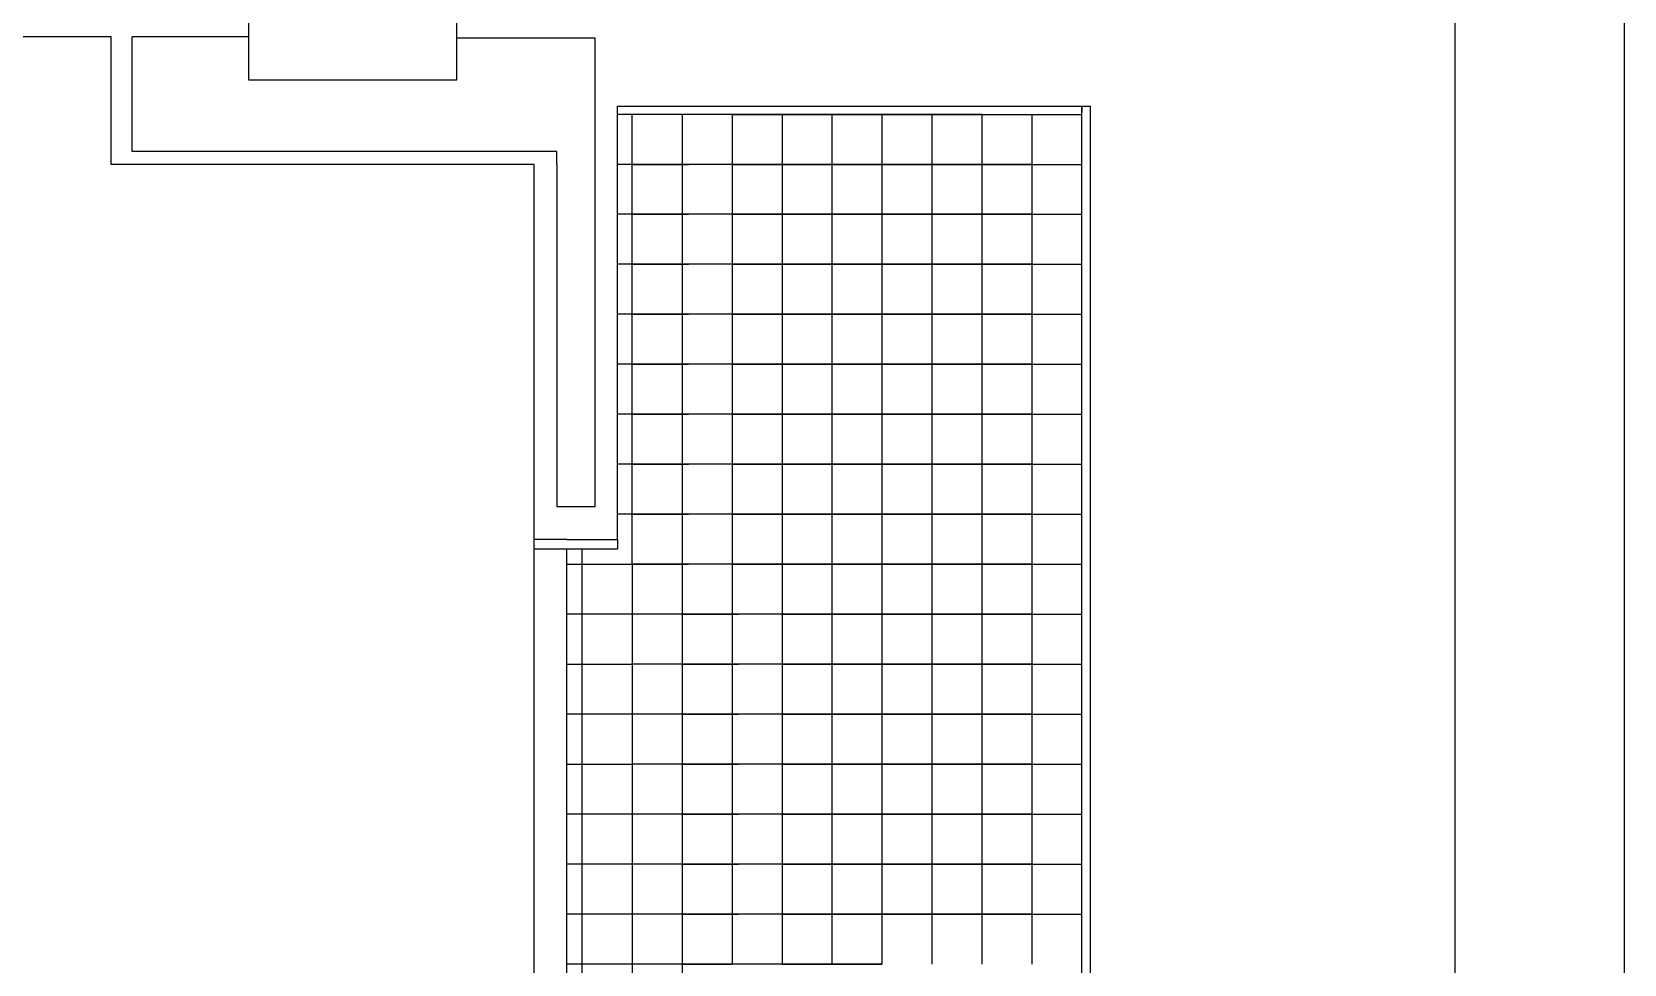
# Model space of a CAD drawing. Header units: millimetres. Extents: x 2377 to 4712, y -254 to 3188.
# Drawn here: x 2708.3 to 2797.3, y 1872.3 to 1924.4 of the extents above; entities that cross this region are included whole.
import ezdxf

# ---------------------------------------------------------------- set-up
doc = ezdxf.new("R2010")
doc.units = ezdxf.units.MM

msp = doc.modelspace()

# ---------------------------------------------------------------- linework, layer by layer
at = {"transparency": 33554687}
for p, q in [((2797.315, 1974.708), (2797.315, 1677.708)), ((2787.855, 1697.708), (2787.855, 1959.708)), ((2720.376, 1931.074), (2720.376, 1921.754)), ((2732.027, 1924.084), (2732.027, 1931.074)), ((2712.693, 1924.167), (2679.541, 1924.167)), ((2712.693, 1917.025), (2712.693, 1924.167)), ((2713.853, 1917.758), (2713.853, 1924.167)), ((2720.376, 1924.167), (2713.853, 1924.167)), ((2739.758, 1924.084), (2732.027, 1924.084)), ((2732.027, 1921.754), (2732.027, 1924.084)), ((2739.758, 1897.891), (2739.758, 1924.084)), ((2720.376, 1921.754), (2732.027, 1921.754)), ((2741, 1920.297), (2766.987, 1920.297)), ((2741, 1896.054), (2741, 1920.297)), ((2766.987, 1726.893), (2766.987, 1920.297)), ((2766.987, 1920.297), (2767.471, 1920.297)), ((2766.987, 1920.297), (2766.987, 1919.961)), ((2767.471, 1726.893), (2767.471, 1920.297)), ((2747.414, 1919.831), (2741, 1919.831)), ((2741.821, 1917.035), (2741.821, 1919.831)), ((2744.617, 1919.831), (2744.617, 1917.035)), ((2750.21, 1919.831), (2747.414, 1919.831)), ((2747.414, 1919.831), (2747.414, 1917.035)), ((2747.414, 1919.831), (2750.21, 1919.831)), ((2753.006, 1919.831), (2750.21, 1919.831)), ((2750.21, 1919.831), (2750.21, 1917.035)), ((2750.21, 1919.831), (2753.006, 1919.831)), ((2755.802, 1919.831), (2753.006, 1919.831)), ((2753.006, 1919.831), (2753.006, 1917.035)), ((2753.006, 1919.831), (2755.802, 1919.831)), ((2758.599, 1919.831), (2755.802, 1919.831)), ((2755.802, 1919.831), (2755.802, 1917.035)), ((2755.802, 1919.831), (2758.599, 1919.831)), ((2761.395, 1919.831), (2758.599, 1919.831)), ((2758.599, 1919.831), (2758.599, 1917.035)), ((2758.599, 1919.831), (2766.987, 1919.831)), ((2761.395, 1919.831), (2761.395, 1917.035)), ((2764.191, 1919.831), (2764.191, 1914.239)), ((2737.623, 1917.758), (2713.853, 1917.758)), ((2737.623, 1917.025), (2737.623, 1917.758)), ((2736.34, 1917.025), (2712.693, 1917.025)), ((2736.34, 1896.054), (2736.34, 1917.025)), ((2737.623, 1917.025), (2737.623, 1897.891)), ((2747.414, 1917.035), (2741, 1917.035)), ((2741.821, 1914.239), (2741.821, 1917.035)), ((2750.21, 1917.035), (2741.821, 1917.035)), ((2744.617, 1917.035), (2741.821, 1917.035)), ((2741.821, 1917.035), (2744.617, 1917.035)), ((2744.617, 1917.035), (2744.617, 1914.239)), ((2744.617, 1917.035), (2744.974, 1917.035)), ((2747.414, 1917.035), (2744.617, 1917.035)), ((2750.21, 1917.035), (2747.414, 1917.035)), ((2747.414, 1917.035), (2747.414, 1914.239)), ((2747.414, 1917.035), (2750.21, 1917.035)), ((2747.414, 1917.035), (2747.77, 1917.035)), ((2750.21, 1917.035), (2747.414, 1917.035)), ((2747.414, 1917.035), (2750.21, 1917.035)), ((2750.21, 1917.035), (2747.414, 1917.035)), ((2747.414, 1917.035), (2750.21, 1917.035)), ((2753.006, 1917.035), (2750.21, 1917.035)), ((2750.21, 1917.035), (2750.21, 1914.239)), ((2750.21, 1917.035), (2753.006, 1917.035)), ((2753.006, 1917.035), (2750.21, 1917.035)), ((2750.21, 1917.035), (2753.006, 1917.035)), ((2753.006, 1917.035), (2750.21, 1917.035)), ((2750.21, 1917.035), (2753.006, 1917.035)), ((2753.006, 1917.035), (2750.21, 1917.035)), ((2750.21, 1917.035), (2753.006, 1917.035)), ((2755.802, 1917.035), (2753.006, 1917.035)), ((2753.006, 1917.035), (2753.006, 1914.239)), ((2753.006, 1917.035), (2755.802, 1917.035)), ((2755.802, 1917.035), (2753.006, 1917.035)), ((2753.006, 1917.035), (2755.802, 1917.035)), ((2755.802, 1917.035), (2753.006, 1917.035)), ((2753.006, 1917.035), (2755.802, 1917.035)), ((2755.802, 1917.035), (2753.006, 1917.035)), ((2753.006, 1917.035), (2755.802, 1917.035)), ((2758.599, 1917.035), (2755.802, 1917.035)), ((2755.802, 1917.035), (2755.802, 1914.239)), ((2755.802, 1917.035), (2758.599, 1917.035)), ((2758.599, 1917.035), (2755.802, 1917.035)), ((2755.802, 1917.035), (2758.599, 1917.035)), ((2758.599, 1917.035), (2755.802, 1917.035)), ((2755.802, 1917.035), (2758.599, 1917.035)), ((2758.599, 1917.035), (2755.802, 1917.035)), ((2755.802, 1917.035), (2758.599, 1917.035)), ((2761.395, 1917.035), (2758.599, 1917.035)), ((2758.599, 1917.035), (2758.599, 1914.239)), ((2758.599, 1917.035), (2766.987, 1917.035)), ((2761.395, 1917.035), (2758.599, 1917.035)), ((2758.599, 1917.035), (2761.395, 1917.035)), ((2761.395, 1917.035), (2758.599, 1917.035)), ((2758.599, 1917.035), (2764.191, 1917.035)), ((2761.395, 1917.035), (2758.599, 1917.035)), ((2758.599, 1917.035), (2764.191, 1917.035)), ((2761.395, 1917.035), (2761.395, 1914.239)), ((2764.191, 1917.035), (2761.395, 1917.035)), ((2761.395, 1917.035), (2766.987, 1917.035)), ((2764.191, 1917.035), (2764.191, 1911.443)), ((2747.414, 1914.239), (2741, 1914.239)), ((2741.821, 1911.443), (2741.821, 1914.239)), ((2750.21, 1914.239), (2741.821, 1914.239)), ((2744.617, 1914.239), (2741.821, 1914.239)), ((2741.821, 1914.239), (2744.617, 1914.239)), ((2744.617, 1914.239), (2744.617, 1911.443)), ((2744.617, 1914.239), (2744.974, 1914.239)), ((2747.414, 1914.239), (2744.617, 1914.239)), ((2750.21, 1914.239), (2747.414, 1914.239)), ((2747.414, 1914.239), (2747.414, 1911.443)), ((2747.414, 1914.239), (2750.21, 1914.239)), ((2747.414, 1914.239), (2747.77, 1914.239)), ((2750.21, 1914.239), (2747.414, 1914.239)), ((2747.414, 1914.239), (2750.21, 1914.239)), ((2750.21, 1914.239), (2747.414, 1914.239)), ((2747.414, 1914.239), (2750.21, 1914.239)), ((2753.006, 1914.239), (2750.21, 1914.239)), ((2750.21, 1914.239), (2750.21, 1911.443)), ((2750.21, 1914.239), (2753.006, 1914.239)), ((2753.006, 1914.239), (2750.21, 1914.239)), ((2750.21, 1914.239), (2753.006, 1914.239)), ((2753.006, 1914.239), (2750.21, 1914.239)), ((2750.21, 1914.239), (2753.006, 1914.239)), ((2753.006, 1914.239), (2750.21, 1914.239)), ((2750.21, 1914.239), (2753.006, 1914.239)), ((2755.802, 1914.239), (2753.006, 1914.239)), ((2753.006, 1914.239), (2753.006, 1911.443)), ((2753.006, 1914.239), (2755.802, 1914.239)), ((2755.802, 1914.239), (2753.006, 1914.239)), ((2753.006, 1914.239), (2755.802, 1914.239)), ((2755.802, 1914.239), (2753.006, 1914.239)), ((2753.006, 1914.239), (2755.802, 1914.239)), ((2755.802, 1914.239), (2753.006, 1914.239)), ((2753.006, 1914.239), (2755.802, 1914.239)), ((2758.599, 1914.239), (2755.802, 1914.239)), ((2755.802, 1914.239), (2755.802, 1911.443)), ((2755.802, 1914.239), (2758.599, 1914.239)), ((2758.599, 1914.239), (2755.802, 1914.239)), ((2755.802, 1914.239), (2758.599, 1914.239)), ((2758.599, 1914.239), (2755.802, 1914.239)), ((2755.802, 1914.239), (2758.599, 1914.239)), ((2758.599, 1914.239), (2755.802, 1914.239)), ((2755.802, 1914.239), (2758.599, 1914.239)), ((2761.395, 1914.239), (2758.599, 1914.239)), ((2758.599, 1914.239), (2758.599, 1911.443)), ((2758.599, 1914.239), (2766.987, 1914.239)), ((2761.395, 1914.239), (2758.599, 1914.239)), ((2758.599, 1914.239), (2761.395, 1914.239)), ((2761.395, 1914.239), (2758.599, 1914.239)), ((2758.599, 1914.239), (2764.191, 1914.239)), ((2761.395, 1914.239), (2758.599, 1914.239)), ((2758.599, 1914.239), (2764.191, 1914.239)), ((2761.395, 1914.239), (2761.395, 1911.443)), ((2764.191, 1914.239), (2761.395, 1914.239)), ((2761.395, 1914.239), (2766.987, 1914.239)), ((2764.191, 1914.239), (2764.191, 1908.647)), ((2747.414, 1911.443), (2741, 1911.443)), ((2741.821, 1908.647), (2741.821, 1911.443)), ((2750.21, 1911.443), (2741.821, 1911.443)), ((2744.617, 1911.443), (2741.821, 1911.443)), ((2741.821, 1911.443), (2744.617, 1911.443)), ((2744.617, 1911.443), (2744.617, 1908.647)), ((2744.617, 1911.443), (2744.974, 1911.443)), ((2747.414, 1911.443), (2744.617, 1911.443)), ((2750.21, 1911.443), (2747.414, 1911.443)), ((2747.414, 1911.443), (2747.414, 1908.647)), ((2747.414, 1911.443), (2750.21, 1911.443)), ((2747.414, 1911.443), (2747.77, 1911.443)), ((2750.21, 1911.443), (2747.414, 1911.443)), ((2747.414, 1911.443), (2750.21, 1911.443)), ((2750.21, 1911.443), (2747.414, 1911.443)), ((2747.414, 1911.443), (2750.21, 1911.443)), ((2753.006, 1911.443), (2750.21, 1911.443)), ((2750.21, 1911.443), (2750.21, 1908.647)), ((2750.21, 1911.443), (2753.006, 1911.443)), ((2753.006, 1911.443), (2750.21, 1911.443)), ((2750.21, 1911.443), (2753.006, 1911.443)), ((2753.006, 1911.443), (2750.21, 1911.443)), ((2750.21, 1911.443), (2753.006, 1911.443)), ((2753.006, 1911.443), (2750.21, 1911.443)), ((2750.21, 1911.443), (2753.006, 1911.443)), ((2755.802, 1911.443), (2753.006, 1911.443)), ((2753.006, 1911.443), (2753.006, 1908.647)), ((2753.006, 1911.443), (2755.802, 1911.443)), ((2755.802, 1911.443), (2753.006, 1911.443)), ((2753.006, 1911.443), (2755.802, 1911.443)), ((2755.802, 1911.443), (2753.006, 1911.443)), ((2753.006, 1911.443), (2755.802, 1911.443)), ((2755.802, 1911.443), (2753.006, 1911.443)), ((2753.006, 1911.443), (2755.802, 1911.443)), ((2758.599, 1911.443), (2755.802, 1911.443)), ((2755.802, 1911.443), (2755.802, 1908.647)), ((2755.802, 1911.443), (2758.599, 1911.443)), ((2758.599, 1911.443), (2755.802, 1911.443)), ((2755.802, 1911.443), (2758.599, 1911.443)), ((2758.599, 1911.443), (2755.802, 1911.443)), ((2755.802, 1911.443), (2758.599, 1911.443)), ((2758.599, 1911.443), (2755.802, 1911.443)), ((2755.802, 1911.443), (2758.599, 1911.443)), ((2761.395, 1911.443), (2758.599, 1911.443)), ((2758.599, 1911.443), (2758.599, 1908.647)), ((2758.599, 1911.443), (2766.987, 1911.443)), ((2761.395, 1911.443), (2758.599, 1911.443)), ((2758.599, 1911.443), (2761.395, 1911.443)), ((2761.395, 1911.443), (2758.599, 1911.443)), ((2758.599, 1911.443), (2764.191, 1911.443)), ((2761.395, 1911.443), (2758.599, 1911.443)), ((2758.599, 1911.443), (2764.191, 1911.443)), ((2761.395, 1911.443), (2761.395, 1908.647)), ((2764.191, 1911.443), (2761.395, 1911.443)), ((2761.395, 1911.443), (2766.987, 1911.443)), ((2764.191, 1911.443), (2764.191, 1905.85)), ((2747.414, 1908.647), (2741, 1908.647)), ((2741.821, 1905.85), (2741.821, 1908.647)), ((2750.21, 1908.647), (2741.821, 1908.647)), ((2744.617, 1908.647), (2741.821, 1908.647)), ((2741.821, 1908.647), (2744.617, 1908.647)), ((2744.617, 1908.647), (2744.617, 1905.85)), ((2744.617, 1908.647), (2744.974, 1908.647)), ((2747.414, 1908.647), (2744.617, 1908.647)), ((2750.21, 1908.647), (2747.414, 1908.647)), ((2747.414, 1908.647), (2747.414, 1905.85)), ((2747.414, 1908.647), (2750.21, 1908.647)), ((2747.414, 1908.647), (2747.77, 1908.647)), ((2750.21, 1908.647), (2747.414, 1908.647)), ((2747.414, 1908.647), (2750.21, 1908.647)), ((2750.21, 1908.647), (2747.414, 1908.647)), ((2747.414, 1908.647), (2750.21, 1908.647)), ((2753.006, 1908.647), (2750.21, 1908.647)), ((2750.21, 1908.647), (2750.21, 1905.85)), ((2750.21, 1908.647), (2753.006, 1908.647)), ((2753.006, 1908.647), (2750.21, 1908.647)), ((2750.21, 1908.647), (2753.006, 1908.647)), ((2753.006, 1908.647), (2750.21, 1908.647)), ((2750.21, 1908.647), (2753.006, 1908.647)), ((2753.006, 1908.647), (2750.21, 1908.647)), ((2750.21, 1908.647), (2753.006, 1908.647)), ((2755.802, 1908.647), (2753.006, 1908.647)), ((2753.006, 1908.647), (2753.006, 1905.85)), ((2753.006, 1908.647), (2755.802, 1908.647)), ((2755.802, 1908.647), (2753.006, 1908.647)), ((2753.006, 1908.647), (2755.802, 1908.647)), ((2755.802, 1908.647), (2753.006, 1908.647)), ((2753.006, 1908.647), (2755.802, 1908.647)), ((2755.802, 1908.647), (2753.006, 1908.647)), ((2753.006, 1908.647), (2755.802, 1908.647)), ((2758.599, 1908.647), (2755.802, 1908.647)), ((2755.802, 1908.647), (2755.802, 1905.85)), ((2755.802, 1908.647), (2758.599, 1908.647)), ((2758.599, 1908.647), (2755.802, 1908.647)), ((2755.802, 1908.647), (2758.599, 1908.647)), ((2758.599, 1908.647), (2755.802, 1908.647)), ((2755.802, 1908.647), (2758.599, 1908.647)), ((2758.599, 1908.647), (2755.802, 1908.647)), ((2755.802, 1908.647), (2758.599, 1908.647)), ((2761.395, 1908.647), (2758.599, 1908.647)), ((2758.599, 1908.647), (2758.599, 1905.85)), ((2758.599, 1908.647), (2766.987, 1908.647)), ((2761.395, 1908.647), (2758.599, 1908.647)), ((2758.599, 1908.647), (2761.395, 1908.647)), ((2761.395, 1908.647), (2758.599, 1908.647)), ((2758.599, 1908.647), (2764.191, 1908.647)), ((2761.395, 1908.647), (2758.599, 1908.647)), ((2758.599, 1908.647), (2764.191, 1908.647)), ((2761.395, 1908.647), (2761.395, 1905.85)), ((2764.191, 1908.647), (2761.395, 1908.647)), ((2761.395, 1908.647), (2766.987, 1908.647)), ((2764.191, 1908.647), (2764.191, 1903.054)), ((2747.414, 1905.85), (2741, 1905.85)), ((2741.821, 1903.054), (2741.821, 1905.85)), ((2750.21, 1905.85), (2741.821, 1905.85)), ((2744.617, 1905.85), (2741.821, 1905.85)), ((2741.821, 1905.85), (2744.617, 1905.85)), ((2744.617, 1905.85), (2744.617, 1903.054)), ((2744.617, 1905.85), (2744.974, 1905.85)), ((2747.414, 1905.85), (2744.617, 1905.85)), ((2750.21, 1905.85), (2747.414, 1905.85)), ((2747.414, 1905.85), (2747.414, 1903.054)), ((2747.414, 1905.85), (2750.21, 1905.85)), ((2747.414, 1905.85), (2747.77, 1905.85)), ((2750.21, 1905.85), (2747.414, 1905.85)), ((2747.414, 1905.85), (2750.21, 1905.85)), ((2750.21, 1905.85), (2747.414, 1905.85)), ((2747.414, 1905.85), (2750.21, 1905.85)), ((2753.006, 1905.85), (2750.21, 1905.85)), ((2750.21, 1905.85), (2750.21, 1903.054)), ((2750.21, 1905.85), (2753.006, 1905.85)), ((2753.006, 1905.85), (2750.21, 1905.85)), ((2750.21, 1905.85), (2753.006, 1905.85)), ((2753.006, 1905.85), (2750.21, 1905.85)), ((2750.21, 1905.85), (2753.006, 1905.85)), ((2753.006, 1905.85), (2750.21, 1905.85)), ((2750.21, 1905.85), (2753.006, 1905.85)), ((2755.802, 1905.85), (2753.006, 1905.85)), ((2753.006, 1905.85), (2753.006, 1903.054)), ((2753.006, 1905.85), (2755.802, 1905.85)), ((2755.802, 1905.85), (2753.006, 1905.85)), ((2753.006, 1905.85), (2755.802, 1905.85)), ((2755.802, 1905.85), (2753.006, 1905.85)), ((2753.006, 1905.85), (2755.802, 1905.85)), ((2755.802, 1905.85), (2753.006, 1905.85)), ((2753.006, 1905.85), (2755.802, 1905.85)), ((2758.599, 1905.85), (2755.802, 1905.85)), ((2755.802, 1905.85), (2755.802, 1903.054)), ((2755.802, 1905.85), (2758.599, 1905.85)), ((2758.599, 1905.85), (2755.802, 1905.85)), ((2755.802, 1905.85), (2758.599, 1905.85)), ((2758.599, 1905.85), (2755.802, 1905.85)), ((2755.802, 1905.85), (2758.599, 1905.85)), ((2758.599, 1905.85), (2755.802, 1905.85)), ((2755.802, 1905.85), (2758.599, 1905.85)), ((2761.395, 1905.85), (2758.599, 1905.85)), ((2758.599, 1905.85), (2758.599, 1903.054)), ((2758.599, 1905.85), (2766.987, 1905.85)), ((2761.395, 1905.85), (2758.599, 1905.85)), ((2758.599, 1905.85), (2761.395, 1905.85)), ((2761.395, 1905.85), (2758.599, 1905.85)), ((2758.599, 1905.85), (2764.191, 1905.85)), ((2761.395, 1905.85), (2758.599, 1905.85)), ((2758.599, 1905.85), (2764.191, 1905.85)), ((2761.395, 1905.85), (2761.395, 1903.054)), ((2764.191, 1905.85), (2761.395, 1905.85)), ((2761.395, 1905.85), (2766.987, 1905.85)), ((2764.191, 1905.85), (2764.191, 1900.258)), ((2747.414, 1903.054), (2741, 1903.054)), ((2741.821, 1900.258), (2741.821, 1903.054)), ((2750.21, 1903.054), (2741.821, 1903.054)), ((2744.617, 1903.054), (2741.821, 1903.054)), ((2741.821, 1903.054), (2744.617, 1903.054)), ((2744.617, 1903.054), (2744.617, 1900.258)), ((2744.617, 1903.054), (2744.974, 1903.054)), ((2747.414, 1903.054), (2744.617, 1903.054)), ((2750.21, 1903.054), (2747.414, 1903.054)), ((2747.414, 1903.054), (2747.414, 1900.258)), ((2747.414, 1903.054), (2750.21, 1903.054)), ((2747.414, 1903.054), (2747.77, 1903.054)), ((2750.21, 1903.054), (2747.414, 1903.054)), ((2747.414, 1903.054), (2750.21, 1903.054)), ((2750.21, 1903.054), (2747.414, 1903.054)), ((2747.414, 1903.054), (2750.21, 1903.054)), ((2753.006, 1903.054), (2750.21, 1903.054)), ((2750.21, 1903.054), (2750.21, 1900.258)), ((2750.21, 1903.054), (2753.006, 1903.054)), ((2753.006, 1903.054), (2750.21, 1903.054)), ((2750.21, 1903.054), (2753.006, 1903.054)), ((2753.006, 1903.054), (2750.21, 1903.054)), ((2750.21, 1903.054), (2753.006, 1903.054)), ((2753.006, 1903.054), (2750.21, 1903.054)), ((2750.21, 1903.054), (2753.006, 1903.054)), ((2755.802, 1903.054), (2753.006, 1903.054)), ((2753.006, 1903.054), (2753.006, 1900.258)), ((2753.006, 1903.054), (2755.802, 1903.054)), ((2755.802, 1903.054), (2753.006, 1903.054)), ((2753.006, 1903.054), (2755.802, 1903.054)), ((2755.802, 1903.054), (2753.006, 1903.054)), ((2753.006, 1903.054), (2755.802, 1903.054)), ((2755.802, 1903.054), (2753.006, 1903.054)), ((2753.006, 1903.054), (2755.802, 1903.054)), ((2758.599, 1903.054), (2755.802, 1903.054)), ((2755.802, 1903.054), (2755.802, 1900.258)), ((2755.802, 1903.054), (2758.599, 1903.054)), ((2758.599, 1903.054), (2755.802, 1903.054)), ((2755.802, 1903.054), (2758.599, 1903.054)), ((2758.599, 1903.054), (2755.802, 1903.054)), ((2755.802, 1903.054), (2758.599, 1903.054)), ((2758.599, 1903.054), (2755.802, 1903.054)), ((2755.802, 1903.054), (2758.599, 1903.054)), ((2761.395, 1903.054), (2758.599, 1903.054)), ((2758.599, 1903.054), (2758.599, 1900.258)), ((2758.599, 1903.054), (2766.987, 1903.054)), ((2761.395, 1903.054), (2758.599, 1903.054)), ((2758.599, 1903.054), (2761.395, 1903.054)), ((2761.395, 1903.054), (2758.599, 1903.054)), ((2758.599, 1903.054), (2764.191, 1903.054)), ((2761.395, 1903.054), (2758.599, 1903.054)), ((2758.599, 1903.054), (2764.191, 1903.054)), ((2761.395, 1903.054), (2761.395, 1900.258)), ((2764.191, 1903.054), (2761.395, 1903.054)), ((2761.395, 1903.054), (2766.987, 1903.054)), ((2764.191, 1903.054), (2764.191, 1897.462)), ((2747.414, 1900.258), (2741, 1900.258)), ((2741.821, 1897.462), (2741.821, 1900.258)), ((2750.21, 1900.258), (2741.821, 1900.258)), ((2744.617, 1900.258), (2741.821, 1900.258)), ((2741.821, 1900.258), (2744.617, 1900.258)), ((2744.617, 1900.258), (2744.617, 1897.462)), ((2744.617, 1900.258), (2744.974, 1900.258)), ((2747.414, 1900.258), (2744.617, 1900.258)), ((2750.21, 1900.258), (2747.414, 1900.258)), ((2747.414, 1900.258), (2747.414, 1897.462)), ((2747.414, 1900.258), (2750.21, 1900.258)), ((2747.414, 1900.258), (2747.77, 1900.258)), ((2750.21, 1900.258), (2747.414, 1900.258)), ((2747.414, 1900.258), (2750.21, 1900.258)), ((2750.21, 1900.258), (2747.414, 1900.258)), ((2747.414, 1900.258), (2750.21, 1900.258)), ((2753.006, 1900.258), (2750.21, 1900.258)), ((2750.21, 1900.258), (2750.21, 1897.462)), ((2750.21, 1900.258), (2753.006, 1900.258)), ((2753.006, 1900.258), (2750.21, 1900.258)), ((2750.21, 1900.258), (2753.006, 1900.258)), ((2753.006, 1900.258), (2750.21, 1900.258)), ((2750.21, 1900.258), (2753.006, 1900.258)), ((2753.006, 1900.258), (2750.21, 1900.258)), ((2750.21, 1900.258), (2753.006, 1900.258)), ((2755.802, 1900.258), (2753.006, 1900.258)), ((2753.006, 1900.258), (2753.006, 1897.462)), ((2753.006, 1900.258), (2755.802, 1900.258)), ((2755.802, 1900.258), (2753.006, 1900.258)), ((2753.006, 1900.258), (2755.802, 1900.258)), ((2755.802, 1900.258), (2753.006, 1900.258)), ((2753.006, 1900.258), (2755.802, 1900.258)), ((2755.802, 1900.258), (2753.006, 1900.258)), ((2753.006, 1900.258), (2755.802, 1900.258)), ((2758.599, 1900.258), (2755.802, 1900.258)), ((2755.802, 1900.258), (2755.802, 1897.462)), ((2755.802, 1900.258), (2758.599, 1900.258)), ((2758.599, 1900.258), (2755.802, 1900.258)), ((2755.802, 1900.258), (2758.599, 1900.258)), ((2758.599, 1900.258), (2755.802, 1900.258)), ((2755.802, 1900.258), (2758.599, 1900.258)), ((2758.599, 1900.258), (2755.802, 1900.258)), ((2755.802, 1900.258), (2758.599, 1900.258)), ((2761.395, 1900.258), (2758.599, 1900.258)), ((2758.599, 1900.258), (2758.599, 1897.462)), ((2758.599, 1900.258), (2766.987, 1900.258)), ((2761.395, 1900.258), (2758.599, 1900.258)), ((2758.599, 1900.258), (2761.395, 1900.258)), ((2761.395, 1900.258), (2758.599, 1900.258)), ((2758.599, 1900.258), (2764.191, 1900.258)), ((2761.395, 1900.258), (2758.599, 1900.258)), ((2758.599, 1900.258), (2764.191, 1900.258)), ((2761.395, 1900.258), (2761.395, 1897.462)), ((2764.191, 1900.258), (2761.395, 1900.258)), ((2761.395, 1900.258), (2766.987, 1900.258)), ((2764.191, 1900.258), (2764.191, 1894.665)), ((2737.623, 1897.891), (2739.758, 1897.891)), ((2747.414, 1897.462), (2741, 1897.462)), ((2741.821, 1894.665), (2741.821, 1897.462)), ((2750.21, 1897.462), (2741.821, 1897.462)), ((2744.617, 1897.462), (2741.821, 1897.462)), ((2741.821, 1897.462), (2744.617, 1897.462)), ((2744.617, 1897.462), (2744.617, 1894.665)), ((2744.617, 1897.462), (2744.974, 1897.462)), ((2747.414, 1897.462), (2744.617, 1897.462)), ((2750.21, 1897.462), (2747.414, 1897.462)), ((2747.414, 1897.462), (2747.414, 1894.665)), ((2747.414, 1897.462), (2750.21, 1897.462)), ((2747.414, 1897.462), (2747.77, 1897.462)), ((2750.21, 1897.462), (2747.414, 1897.462)), ((2747.414, 1897.462), (2750.21, 1897.462)), ((2750.21, 1897.462), (2747.414, 1897.462)), ((2747.414, 1897.462), (2750.21, 1897.462)), ((2753.006, 1897.462), (2750.21, 1897.462)), ((2750.21, 1897.462), (2750.21, 1894.665)), ((2750.21, 1897.462), (2753.006, 1897.462)), ((2753.006, 1897.462), (2750.21, 1897.462)), ((2750.21, 1897.462), (2753.006, 1897.462)), ((2753.006, 1897.462), (2750.21, 1897.462)), ((2750.21, 1897.462), (2753.006, 1897.462)), ((2753.006, 1897.462), (2750.21, 1897.462)), ((2750.21, 1897.462), (2753.006, 1897.462)), ((2755.802, 1897.462), (2753.006, 1897.462)), ((2753.006, 1897.462), (2753.006, 1894.665)), ((2753.006, 1897.462), (2755.802, 1897.462)), ((2755.802, 1897.462), (2753.006, 1897.462)), ((2753.006, 1897.462), (2755.802, 1897.462)), ((2755.802, 1897.462), (2753.006, 1897.462)), ((2753.006, 1897.462), (2755.802, 1897.462)), ((2755.802, 1897.462), (2753.006, 1897.462)), ((2753.006, 1897.462), (2755.802, 1897.462)), ((2758.599, 1897.462), (2755.802, 1897.462)), ((2755.802, 1897.462), (2755.802, 1894.665)), ((2755.802, 1897.462), (2758.599, 1897.462)), ((2758.599, 1897.462), (2755.802, 1897.462)), ((2755.802, 1897.462), (2758.599, 1897.462)), ((2758.599, 1897.462), (2755.802, 1897.462)), ((2755.802, 1897.462), (2758.599, 1897.462)), ((2758.599, 1897.462), (2755.802, 1897.462)), ((2755.802, 1897.462), (2758.599, 1897.462)), ((2761.395, 1897.462), (2758.599, 1897.462)), ((2758.599, 1897.462), (2758.599, 1894.665)), ((2758.599, 1897.462), (2766.987, 1897.462)), ((2761.395, 1897.462), (2758.599, 1897.462)), ((2758.599, 1897.462), (2761.395, 1897.462)), ((2761.395, 1897.462), (2758.599, 1897.462)), ((2758.599, 1897.462), (2764.191, 1897.462)), ((2761.395, 1897.462), (2758.599, 1897.462)), ((2758.599, 1897.462), (2764.191, 1897.462)), ((2761.395, 1897.462), (2761.395, 1894.665)), ((2764.191, 1897.462), (2761.395, 1897.462)), ((2761.395, 1897.462), (2766.987, 1897.462)), ((2764.191, 1897.462), (2764.191, 1891.869)), ((2738.168, 1896.054), (2736.34, 1896.054)), ((2736.34, 1895.527), (2736.34, 1896.054)), ((2736.34, 1825.622), (2736.34, 1895.527)), ((2736.34, 1895.527), (2738.168, 1895.527)), ((2738.168, 1896.054), (2741, 1896.054)), ((2738.168, 1825.622), (2738.168, 1895.527)), ((2738.168, 1895.527), (2741, 1895.527)), ((2738.168, 1895.527), (2741, 1895.527)), ((2739.025, 1891.869), (2739.025, 1895.527)), ((2741, 1896.054), (2741, 1895.527)), ((2738.168, 1894.665), (2741.821, 1894.665)), ((2741.821, 1894.665), (2741.821, 1810.779)), ((2750.21, 1894.665), (2741.821, 1894.665)), ((2744.617, 1894.665), (2741.821, 1894.665)), ((2741.821, 1894.665), (2744.617, 1894.665)), ((2744.617, 1894.665), (2744.617, 1824.76)), ((2744.617, 1894.665), (2744.974, 1894.665)), ((2747.414, 1894.665), (2744.617, 1894.665)), ((2747.414, 1894.665), (2747.77, 1894.665)), ((2747.414, 1894.665), (2747.414, 1891.869)), ((2750.21, 1894.665), (2747.414, 1894.665)), ((2747.414, 1894.665), (2750.21, 1894.665)), ((2750.21, 1894.665), (2747.414, 1894.665)), ((2747.414, 1894.665), (2750.21, 1894.665)), ((2753.006, 1894.665), (2750.21, 1894.665)), ((2750.21, 1894.665), (2750.21, 1891.869)), ((2750.21, 1894.665), (2753.006, 1894.665)), ((2753.006, 1894.665), (2750.21, 1894.665)), ((2750.21, 1894.665), (2753.006, 1894.665)), ((2753.006, 1894.665), (2750.21, 1894.665)), ((2750.21, 1894.665), (2753.006, 1894.665)), ((2755.802, 1894.665), (2753.006, 1894.665)), ((2753.006, 1894.665), (2753.006, 1891.869)), ((2753.006, 1894.665), (2755.802, 1894.665)), ((2755.802, 1894.665), (2753.006, 1894.665)), ((2753.006, 1894.665), (2755.802, 1894.665)), ((2755.802, 1894.665), (2753.006, 1894.665)), ((2753.006, 1894.665), (2755.802, 1894.665)), ((2758.599, 1894.665), (2755.802, 1894.665)), ((2755.802, 1894.665), (2755.802, 1891.869)), ((2755.802, 1894.665), (2758.599, 1894.665)), ((2758.599, 1894.665), (2755.802, 1894.665)), ((2755.802, 1894.665), (2758.599, 1894.665)), ((2758.599, 1894.665), (2755.802, 1894.665)), ((2755.802, 1894.665), (2758.599, 1894.665)), ((2761.395, 1894.665), (2758.599, 1894.665)), ((2758.599, 1894.665), (2758.599, 1891.869)), ((2758.599, 1894.665), (2761.395, 1894.665)), ((2761.395, 1894.665), (2758.599, 1894.665)), ((2758.599, 1894.665), (2764.191, 1894.665)), ((2761.395, 1894.665), (2758.599, 1894.665)), ((2758.599, 1894.665), (2764.191, 1894.665)), ((2764.191, 1894.665), (2761.395, 1894.665)), ((2761.395, 1894.665), (2761.395, 1891.869)), ((2761.395, 1894.665), (2766.987, 1894.665)), ((2741.821, 1891.869), (2738.168, 1891.869)), ((2739.025, 1889.073), (2739.025, 1891.869)), ((2750.21, 1891.869), (2741.821, 1891.869)), ((2744.617, 1891.869), (2741.821, 1891.869)), ((2747.414, 1891.869), (2744.617, 1891.869)), ((2744.617, 1891.869), (2747.414, 1891.869)), ((2747.414, 1891.869), (2747.77, 1891.869)), ((2747.414, 1891.869), (2747.414, 1889.073)), ((2750.21, 1891.869), (2747.414, 1891.869)), ((2753.006, 1891.869), (2750.21, 1891.869)), ((2750.21, 1891.869), (2750.21, 1889.073)), ((2750.21, 1891.869), (2753.006, 1891.869)), ((2753.006, 1891.869), (2750.21, 1891.869)), ((2750.21, 1891.869), (2753.006, 1891.869)), ((2755.802, 1891.869), (2753.006, 1891.869)), ((2753.006, 1891.869), (2753.006, 1889.073)), ((2753.006, 1891.869), (2755.802, 1891.869)), ((2755.802, 1891.869), (2753.006, 1891.869)), ((2753.006, 1891.869), (2755.802, 1891.869)), ((2758.599, 1891.869), (2755.802, 1891.869)), ((2755.802, 1891.869), (2755.802, 1889.073)), ((2755.802, 1891.869), (2758.599, 1891.869)), ((2758.599, 1891.869), (2755.802, 1891.869)), ((2755.802, 1891.869), (2758.599, 1891.869)), ((2761.395, 1891.869), (2758.599, 1891.869)), ((2758.599, 1891.869), (2758.599, 1889.073)), ((2758.599, 1891.869), (2761.395, 1891.869)), ((2761.395, 1891.869), (2758.599, 1891.869)), ((2758.599, 1891.869), (2761.395, 1891.869)), ((2764.191, 1891.869), (2761.395, 1891.869)), ((2761.395, 1891.869), (2761.395, 1889.073)), ((2761.395, 1891.869), (2766.987, 1891.869)), ((2764.191, 1891.869), (2761.395, 1891.869)), ((2761.395, 1891.869), (2766.987, 1891.869)), ((2764.191, 1891.869), (2764.191, 1889.073)), ((2738.168, 1889.073), (2741.821, 1889.073)), ((2739.025, 1886.277), (2739.025, 1889.073)), ((2750.21, 1889.073), (2741.821, 1889.073)), ((2750.21, 1889.073), (2741.821, 1889.073)), ((2744.617, 1889.073), (2741.821, 1889.073)), ((2747.414, 1889.073), (2744.617, 1889.073)), ((2744.617, 1889.073), (2747.414, 1889.073)), ((2747.414, 1889.073), (2747.77, 1889.073)), ((2747.414, 1889.073), (2747.414, 1886.277)), ((2747.414, 1889.073), (2747.77, 1889.073)), ((2750.21, 1889.073), (2747.414, 1889.073)), ((2753.006, 1889.073), (2750.21, 1889.073)), ((2750.21, 1889.073), (2750.21, 1886.277)), ((2750.21, 1889.073), (2753.006, 1889.073)), ((2753.006, 1889.073), (2750.21, 1889.073)), ((2750.21, 1889.073), (2753.006, 1889.073)), ((2753.006, 1889.073), (2750.21, 1889.073)), ((2750.21, 1889.073), (2753.006, 1889.073)), ((2755.802, 1889.073), (2753.006, 1889.073)), ((2753.006, 1889.073), (2753.006, 1886.277)), ((2753.006, 1889.073), (2755.802, 1889.073)), ((2755.802, 1889.073), (2753.006, 1889.073)), ((2753.006, 1889.073), (2755.802, 1889.073)), ((2755.802, 1889.073), (2753.006, 1889.073)), ((2753.006, 1889.073), (2755.802, 1889.073)), ((2758.599, 1889.073), (2755.802, 1889.073)), ((2755.802, 1889.073), (2755.802, 1886.277)), ((2755.802, 1889.073), (2758.599, 1889.073)), ((2758.599, 1889.073), (2755.802, 1889.073)), ((2755.802, 1889.073), (2758.599, 1889.073)), ((2758.599, 1889.073), (2755.802, 1889.073)), ((2755.802, 1889.073), (2758.599, 1889.073)), ((2761.395, 1889.073), (2758.599, 1889.073)), ((2758.599, 1889.073), (2758.599, 1886.277)), ((2758.599, 1889.073), (2761.395, 1889.073)), ((2761.395, 1889.073), (2758.599, 1889.073)), ((2758.599, 1889.073), (2761.395, 1889.073)), ((2761.395, 1889.073), (2758.599, 1889.073)), ((2758.599, 1889.073), (2761.395, 1889.073)), ((2764.191, 1889.073), (2761.395, 1889.073)), ((2761.395, 1889.073), (2761.395, 1886.277)), ((2761.395, 1889.073), (2766.987, 1889.073)), ((2764.191, 1889.073), (2761.395, 1889.073)), ((2761.395, 1889.073), (2766.987, 1889.073)), ((2764.191, 1889.073), (2761.395, 1889.073)), ((2761.395, 1889.073), (2766.987, 1889.073)), ((2764.191, 1889.073), (2764.191, 1886.277)), ((2741.821, 1886.277), (2738.168, 1886.277)), ((2739.025, 1883.481), (2739.025, 1886.277)), ((2750.21, 1886.277), (2741.821, 1886.277)), ((2744.617, 1886.277), (2741.821, 1886.277)), ((2747.414, 1886.277), (2744.617, 1886.277)), ((2744.617, 1886.277), (2747.414, 1886.277)), ((2747.414, 1886.277), (2747.77, 1886.277)), ((2747.414, 1886.277), (2747.414, 1883.481)), ((2750.21, 1886.277), (2747.414, 1886.277)), ((2753.006, 1886.277), (2750.21, 1886.277)), ((2750.21, 1886.277), (2750.21, 1883.481)), ((2750.21, 1886.277), (2753.006, 1886.277)), ((2753.006, 1886.277), (2750.21, 1886.277)), ((2750.21, 1886.277), (2753.006, 1886.277)), ((2755.802, 1886.277), (2753.006, 1886.277)), ((2753.006, 1886.277), (2753.006, 1883.481)), ((2753.006, 1886.277), (2755.802, 1886.277)), ((2755.802, 1886.277), (2753.006, 1886.277)), ((2753.006, 1886.277), (2755.802, 1886.277)), ((2758.599, 1886.277), (2755.802, 1886.277)), ((2755.802, 1886.277), (2755.802, 1883.481)), ((2755.802, 1886.277), (2758.599, 1886.277)), ((2758.599, 1886.277), (2755.802, 1886.277)), ((2755.802, 1886.277), (2758.599, 1886.277)), ((2761.395, 1886.277), (2758.599, 1886.277)), ((2758.599, 1886.277), (2758.599, 1883.481)), ((2758.599, 1886.277), (2761.395, 1886.277)), ((2761.395, 1886.277), (2758.599, 1886.277)), ((2758.599, 1886.277), (2761.395, 1886.277)), ((2764.191, 1886.277), (2761.395, 1886.277)), ((2761.395, 1886.277), (2761.395, 1883.481)), ((2761.395, 1886.277), (2766.987, 1886.277)), ((2764.191, 1886.277), (2761.395, 1886.277)), ((2761.395, 1886.277), (2766.987, 1886.277)), ((2764.191, 1886.277), (2764.191, 1883.481)), ((2738.168, 1883.481), (2741.821, 1883.481)), ((2739.025, 1880.684), (2739.025, 1883.481)), ((2750.21, 1883.481), (2741.821, 1883.481)), ((2750.21, 1883.481), (2741.821, 1883.481)), ((2744.617, 1883.481), (2741.821, 1883.481)), ((2747.414, 1883.481), (2744.617, 1883.481)), ((2744.617, 1883.481), (2747.414, 1883.481)), ((2747.414, 1883.481), (2747.77, 1883.481)), ((2747.414, 1883.481), (2747.414, 1880.684)), ((2747.414, 1883.481), (2747.77, 1883.481)), ((2750.21, 1883.481), (2747.414, 1883.481)), ((2753.006, 1883.481), (2750.21, 1883.481)), ((2750.21, 1883.481), (2750.21, 1880.684)), ((2750.21, 1883.481), (2753.006, 1883.481)), ((2753.006, 1883.481), (2750.21, 1883.481)), ((2750.21, 1883.481), (2753.006, 1883.481)), ((2753.006, 1883.481), (2750.21, 1883.481)), ((2750.21, 1883.481), (2753.006, 1883.481)), ((2755.802, 1883.481), (2753.006, 1883.481)), ((2753.006, 1883.481), (2753.006, 1880.684)), ((2753.006, 1883.481), (2755.802, 1883.481)), ((2755.802, 1883.481), (2753.006, 1883.481)), ((2753.006, 1883.481), (2755.802, 1883.481)), ((2755.802, 1883.481), (2753.006, 1883.481)), ((2753.006, 1883.481), (2755.802, 1883.481)), ((2758.599, 1883.481), (2755.802, 1883.481)), ((2755.802, 1883.481), (2755.802, 1880.684)), ((2755.802, 1883.481), (2758.599, 1883.481)), ((2758.599, 1883.481), (2755.802, 1883.481)), ((2755.802, 1883.481), (2758.599, 1883.481)), ((2758.599, 1883.481), (2755.802, 1883.481)), ((2755.802, 1883.481), (2758.599, 1883.481)), ((2761.395, 1883.481), (2758.599, 1883.481)), ((2758.599, 1883.481), (2758.599, 1880.684)), ((2758.599, 1883.481), (2761.395, 1883.481)), ((2761.395, 1883.481), (2758.599, 1883.481)), ((2758.599, 1883.481), (2761.395, 1883.481)), ((2761.395, 1883.481), (2758.599, 1883.481)), ((2758.599, 1883.481), (2761.395, 1883.481)), ((2764.191, 1883.481), (2761.395, 1883.481)), ((2761.395, 1883.481), (2761.395, 1880.684)), ((2761.395, 1883.481), (2766.987, 1883.481)), ((2764.191, 1883.481), (2761.395, 1883.481)), ((2761.395, 1883.481), (2766.987, 1883.481)), ((2764.191, 1883.481), (2761.395, 1883.481)), ((2761.395, 1883.481), (2766.987, 1883.481)), ((2764.191, 1883.481), (2764.191, 1880.684)), ((2741.821, 1880.684), (2738.168, 1880.684)), ((2739.025, 1877.888), (2739.025, 1880.684)), ((2750.21, 1880.684), (2741.821, 1880.684)), ((2744.617, 1880.684), (2741.821, 1880.684)), ((2747.414, 1880.684), (2744.617, 1880.684)), ((2744.617, 1880.684), (2747.414, 1880.684)), ((2747.414, 1880.684), (2747.77, 1880.684)), ((2747.414, 1880.684), (2747.414, 1877.888)), ((2750.21, 1880.684), (2747.414, 1880.684)), ((2753.006, 1880.684), (2750.21, 1880.684)), ((2750.21, 1880.684), (2750.21, 1877.888)), ((2750.21, 1880.684), (2753.006, 1880.684)), ((2753.006, 1880.684), (2750.21, 1880.684)), ((2750.21, 1880.684), (2753.006, 1880.684)), ((2755.802, 1880.684), (2753.006, 1880.684)), ((2753.006, 1880.684), (2753.006, 1877.888)), ((2753.006, 1880.684), (2755.802, 1880.684)), ((2755.802, 1880.684), (2753.006, 1880.684)), ((2753.006, 1880.684), (2755.802, 1880.684)), ((2758.599, 1880.684), (2755.802, 1880.684)), ((2755.802, 1880.684), (2755.802, 1877.888)), ((2755.802, 1880.684), (2758.599, 1880.684)), ((2758.599, 1880.684), (2755.802, 1880.684)), ((2755.802, 1880.684), (2758.599, 1880.684)), ((2761.395, 1880.684), (2758.599, 1880.684)), ((2758.599, 1880.684), (2758.599, 1877.888)), ((2758.599, 1880.684), (2761.395, 1880.684)), ((2761.395, 1880.684), (2758.599, 1880.684)), ((2758.599, 1880.684), (2761.395, 1880.684)), ((2764.191, 1880.684), (2761.395, 1880.684)), ((2761.395, 1880.684), (2761.395, 1877.888)), ((2761.395, 1880.684), (2766.987, 1880.684)), ((2764.191, 1880.684), (2761.395, 1880.684)), ((2761.395, 1880.684), (2766.987, 1880.684)), ((2764.191, 1880.684), (2764.191, 1877.888)), ((2741.821, 1877.888), (2738.168, 1877.888)), ((2739.025, 1875.092), (2739.025, 1877.888)), ((2750.21, 1877.888), (2741.821, 1877.888)), ((2744.617, 1877.888), (2741.821, 1877.888)), ((2747.414, 1877.888), (2744.617, 1877.888)), ((2744.617, 1877.888), (2747.414, 1877.888)), ((2747.414, 1877.888), (2747.77, 1877.888)), ((2747.414, 1877.888), (2747.414, 1875.092)), ((2750.21, 1877.888), (2747.414, 1877.888)), ((2753.006, 1877.888), (2750.21, 1877.888)), ((2750.21, 1877.888), (2750.21, 1875.092)), ((2750.21, 1877.888), (2753.006, 1877.888)), ((2753.006, 1877.888), (2750.21, 1877.888)), ((2750.21, 1877.888), (2753.006, 1877.888)), ((2755.802, 1877.888), (2753.006, 1877.888)), ((2753.006, 1877.888), (2753.006, 1875.092)), ((2753.006, 1877.888), (2755.802, 1877.888)), ((2755.802, 1877.888), (2753.006, 1877.888)), ((2753.006, 1877.888), (2755.802, 1877.888)), ((2758.599, 1877.888), (2755.802, 1877.888)), ((2755.802, 1877.888), (2755.802, 1875.092)), ((2755.802, 1877.888), (2758.599, 1877.888)), ((2758.599, 1877.888), (2755.802, 1877.888)), ((2755.802, 1877.888), (2758.599, 1877.888)), ((2761.395, 1877.888), (2758.599, 1877.888)), ((2758.599, 1877.888), (2758.599, 1875.092)), ((2758.599, 1877.888), (2761.395, 1877.888)), ((2761.395, 1877.888), (2758.599, 1877.888)), ((2758.599, 1877.888), (2761.395, 1877.888)), ((2764.191, 1877.888), (2761.395, 1877.888)), ((2761.395, 1877.888), (2761.395, 1875.092)), ((2761.395, 1877.888), (2766.987, 1877.888)), ((2764.191, 1877.888), (2761.395, 1877.888)), ((2761.395, 1877.888), (2766.987, 1877.888)), ((2764.191, 1877.888), (2764.191, 1875.092)), ((2741.821, 1875.092), (2738.168, 1875.092)), ((2739.025, 1872.296), (2739.025, 1875.092)), ((2750.21, 1875.092), (2741.821, 1875.092)), ((2744.617, 1875.092), (2741.821, 1875.092)), ((2747.414, 1875.092), (2744.617, 1875.092)), ((2744.617, 1875.092), (2747.414, 1875.092)), ((2747.414, 1875.092), (2747.77, 1875.092)), ((2747.414, 1875.092), (2747.414, 1872.296)), ((2750.21, 1875.092), (2747.414, 1875.092)), ((2753.006, 1875.092), (2750.21, 1875.092)), ((2750.21, 1875.092), (2750.21, 1872.296)), ((2750.21, 1875.092), (2753.006, 1875.092)), ((2753.006, 1875.092), (2750.21, 1875.092)), ((2750.21, 1875.092), (2753.006, 1875.092)), ((2755.802, 1875.092), (2753.006, 1875.092)), ((2753.006, 1875.092), (2753.006, 1872.296)), ((2753.006, 1875.092), (2755.802, 1875.092)), ((2755.802, 1875.092), (2753.006, 1875.092)), ((2753.006, 1875.092), (2755.802, 1875.092)), ((2758.599, 1875.092), (2755.802, 1875.092)), ((2755.802, 1875.092), (2755.802, 1872.296)), ((2755.802, 1875.092), (2758.599, 1875.092)), ((2758.599, 1875.092), (2755.802, 1875.092)), ((2755.802, 1875.092), (2758.599, 1875.092)), ((2761.395, 1875.092), (2758.599, 1875.092)), ((2758.599, 1875.092), (2758.599, 1872.296)), ((2758.599, 1875.092), (2761.395, 1875.092)), ((2761.395, 1875.092), (2758.599, 1875.092)), ((2758.599, 1875.092), (2761.395, 1875.092)), ((2764.191, 1875.092), (2761.395, 1875.092)), ((2761.395, 1875.092), (2761.395, 1872.296)), ((2761.395, 1875.092), (2766.987, 1875.092)), ((2764.191, 1875.092), (2761.395, 1875.092)), ((2761.395, 1875.092), (2766.987, 1875.092)), ((2764.191, 1875.092), (2764.191, 1872.296)), ((2741.821, 1872.296), (2738.168, 1872.296)), ((2739.025, 1869.5), (2739.025, 1872.296)), ((2744.617, 1872.296), (2741.821, 1872.296)), ((2747.414, 1872.296), (2744.617, 1872.296)), ((2744.617, 1872.296), (2747.414, 1872.296)), ((2750.21, 1872.296), (2747.414, 1872.296)), ((2753.006, 1872.296), (2750.21, 1872.296)), ((2750.21, 1872.296), (2753.006, 1872.296)), ((2755.802, 1872.296), (2753.006, 1872.296)), ((2753.006, 1872.296), (2755.802, 1872.296))]:
    msp.add_line(p, q, dxfattribs=at)

doc.saveas('drawing.dxf')
